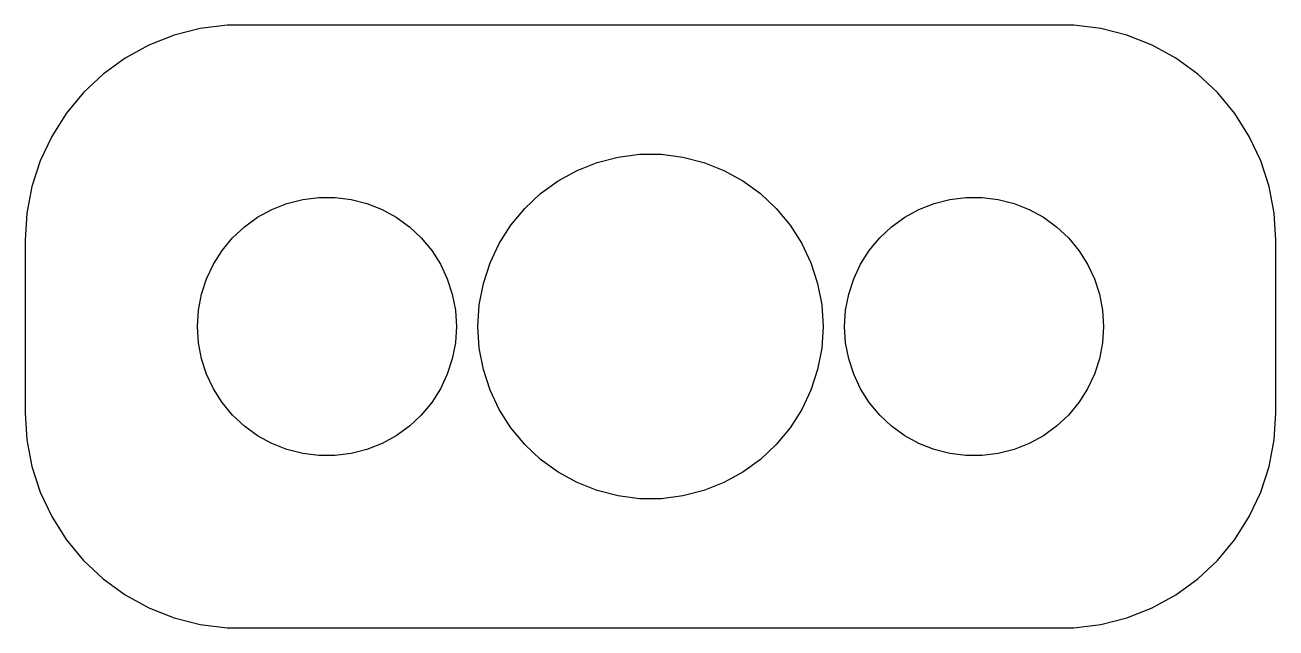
# Model space of a CAD drawing. Header units: metres. Extents: x -14.5 to 14.5, y 17 to 31.
import ezdxf

# ---------------------------------------------------------------- set-up
doc = ezdxf.new("R2010")
doc.units = ezdxf.units.M

msp = doc.modelspace()

# ---------------------------------------------------------------- linework, layer by layer
for p, q in [((-11.0451, 30.7553), (-11.6289, 30.5241)), ((-10.4369, 30.9114), (-11.0451, 30.7553)), ((-9.81395, 30.9901), (-10.4369, 30.9114)), ((9.81395, 30.9901), (-9.81395, 30.9901)), ((10.4369, 30.9114), (9.81395, 30.9901)), ((11.0451, 30.7553), (10.4369, 30.9114)), ((11.6289, 30.5241), (11.0451, 30.7553)), ((-11.6289, 30.5241), (-12.1791, 30.2216)), ((12.1791, 30.2216), (11.6289, 30.5241)), ((-12.1791, 30.2216), (-12.6871, 29.8526)), ((12.6871, 29.8526), (12.1791, 30.2216)), ((-12.6871, 29.8526), (-13.1448, 29.4227)), ((13.1448, 29.4227), (12.6871, 29.8526)), ((-13.1448, 29.4227), (-13.5451, 28.9389)), ((13.5451, 28.9389), (13.1448, 29.4227)), ((-13.5451, 28.9389), (-13.8815, 28.4088)), ((13.8815, 28.4088), (13.5451, 28.9389)), ((-13.8815, 28.4088), (-14.1489, 27.8406)), ((14.1489, 27.8406), (13.8815, 28.4088)), ((-14.1489, 27.8406), (-14.3429, 27.2434)), ((-1.23605, 27.8042), (-0.74951, 27.9291)), ((-0.74951, 27.9291), (-0.25116, 27.9921)), ((-0.25116, 27.9921), (0.25116, 27.9921)), ((0.25116, 27.9921), (0.74951, 27.9291)), ((0.74951, 27.9291), (1.23605, 27.8042)), ((14.3429, 27.2434), (14.1489, 27.8406)), ((-2.1433, 27.3773), (-1.70311, 27.6193)), ((-1.70311, 27.6193), (-1.23605, 27.8042)), ((1.23605, 27.8042), (1.70311, 27.6193)), ((1.70311, 27.6193), (2.1433, 27.3773)), ((-2.54968, 27.082), (-2.1433, 27.3773)), ((2.1433, 27.3773), (2.54968, 27.082)), ((-14.3429, 27.2434), (-14.4606, 26.6267)), ((-8.06213, 26.9469), (-7.68837, 26.9941)), ((-7.68837, 26.9941), (-7.31161, 26.9941)), ((-7.31161, 26.9941), (-6.93785, 26.9469)), ((-2.91586, 26.7382), (-2.54968, 27.082)), ((2.54968, 27.082), (2.91586, 26.7382)), ((6.93785, 26.9469), (7.31161, 26.9941)), ((7.31161, 26.9941), (7.68837, 26.9941)), ((7.68837, 26.9941), (8.06213, 26.9469)), ((14.4606, 26.6267), (14.3429, 27.2434)), ((-9.10747, 26.533), (-8.77733, 26.7145)), ((-8.77733, 26.7145), (-8.42705, 26.8532)), ((-8.42705, 26.8532), (-8.06213, 26.9469)), ((-6.93785, 26.9469), (-6.57294, 26.8532)), ((-6.57294, 26.8532), (-6.22266, 26.7145)), ((-6.22266, 26.7145), (-5.89252, 26.533)), ((-3.23605, 26.3511), (-2.91586, 26.7382)), ((2.91586, 26.7382), (3.23605, 26.3511)), ((5.89252, 26.533), (6.22266, 26.7145)), ((6.22266, 26.7145), (6.57294, 26.8532)), ((6.57294, 26.8532), (6.93785, 26.9469)), ((8.06213, 26.9469), (8.42705, 26.8532)), ((8.42705, 26.8532), (8.77733, 26.7145)), ((8.77733, 26.7145), (9.10747, 26.533)), ((-14.4606, 26.6267), (-14.5, 26)), ((-9.41226, 26.3115), (-9.10747, 26.533)), ((-5.89252, 26.533), (-5.58772, 26.3115)), ((5.58772, 26.3115), (5.89252, 26.533)), ((9.10747, 26.533), (9.41226, 26.3115)), ((14.5, 26), (14.4606, 26.6267)), ((-9.6869, 26.0536), (-9.41226, 26.3115)), ((-5.58772, 26.3115), (-5.31308, 26.0536)), ((-3.50522, 25.927), (-3.23605, 26.3511)), ((3.23605, 26.3511), (3.50522, 25.927)), ((5.31308, 26.0536), (5.58772, 26.3115)), ((9.41226, 26.3115), (9.6869, 26.0536)), ((-14.5, 26), (-14.5, 22)), ((-9.92705, 25.7634), (-9.6869, 26.0536)), ((-5.31308, 26.0536), (-5.07294, 25.7634)), ((-3.7191, 25.4725), (-3.50522, 25.927)), ((3.50522, 25.927), (3.7191, 25.4725)), ((5.07294, 25.7634), (5.31308, 26.0536)), ((9.6869, 26.0536), (9.92705, 25.7634)), ((14.5, 22), (14.5, 26)), ((-10.1289, 25.4453), (-9.92705, 25.7634)), ((-5.07294, 25.7634), (-4.87108, 25.4453)), ((4.87108, 25.4453), (5.07294, 25.7634)), ((9.92705, 25.7634), (10.1289, 25.4453)), ((-10.2893, 25.1044), (-10.1289, 25.4453)), ((-4.87108, 25.4453), (-4.71066, 25.1044)), ((-3.87433, 24.9948), (-3.7191, 25.4725)), ((3.7191, 25.4725), (3.87433, 24.9948)), ((4.71066, 25.1044), (4.87108, 25.4453)), ((10.1289, 25.4453), (10.2893, 25.1044)), ((-10.4057, 24.7461), (-10.2893, 25.1044)), ((-4.71066, 25.1044), (-4.59424, 24.7461)), ((-3.96844, 24.5013), (-3.87433, 24.9948)), ((3.87433, 24.9948), (3.96844, 24.5013)), ((4.59424, 24.7461), (4.71066, 25.1044)), ((10.2893, 25.1044), (10.4057, 24.7461)), ((-10.4763, 24.376), (-10.4057, 24.7461)), ((-4.59424, 24.7461), (-4.52365, 24.376)), ((4.52365, 24.376), (4.59424, 24.7461)), ((10.4057, 24.7461), (10.4763, 24.376)), ((-10.5, 24), (-10.4763, 24.376)), ((-4.52365, 24.376), (-4.5, 24)), ((-4, 24), (-3.96844, 24.5013)), ((3.96844, 24.5013), (4, 24)), ((4.5, 24), (4.52365, 24.376)), ((10.4763, 24.376), (10.5, 24)), ((-10.4763, 23.624), (-10.5, 24)), ((-4.5, 24), (-4.52365, 23.624)), ((-3.96844, 23.4987), (-4, 24)), ((4, 24), (3.96844, 23.4987)), ((4.52365, 23.624), (4.5, 24)), ((10.5, 24), (10.4763, 23.624)), ((-10.4057, 23.2539), (-10.4763, 23.624)), ((-4.52365, 23.624), (-4.59424, 23.2539)), ((-3.87433, 23.0052), (-3.96844, 23.4987)), ((3.96844, 23.4987), (3.87433, 23.0052)), ((4.59424, 23.2539), (4.52365, 23.624)), ((10.4763, 23.624), (10.4057, 23.2539)), ((-10.2893, 22.8956), (-10.4057, 23.2539)), ((-4.59424, 23.2539), (-4.71066, 22.8956)), ((4.71066, 22.8956), (4.59424, 23.2539)), ((10.4057, 23.2539), (10.2893, 22.8956)), ((-3.7191, 22.5275), (-3.87433, 23.0052)), ((3.87433, 23.0052), (3.7191, 22.5275)), ((-10.1289, 22.5547), (-10.2893, 22.8956)), ((-4.71066, 22.8956), (-4.87108, 22.5547)), ((4.87108, 22.5547), (4.71066, 22.8956)), ((10.2893, 22.8956), (10.1289, 22.5547)), ((-9.92705, 22.2366), (-10.1289, 22.5547)), ((-4.87108, 22.5547), (-5.07294, 22.2366)), ((-3.50522, 22.073), (-3.7191, 22.5275)), ((3.7191, 22.5275), (3.50522, 22.073)), ((5.07294, 22.2366), (4.87108, 22.5547)), ((10.1289, 22.5547), (9.92705, 22.2366)), ((-9.6869, 21.9464), (-9.92705, 22.2366)), ((-5.07294, 22.2366), (-5.31308, 21.9464)), ((-3.23605, 21.6489), (-3.50522, 22.073)), ((3.50522, 22.073), (3.23605, 21.6489)), ((5.31308, 21.9464), (5.07294, 22.2366)), ((9.92705, 22.2366), (9.6869, 21.9464)), ((-14.5, 22), (-14.4606, 21.3733)), ((-9.41226, 21.6885), (-9.6869, 21.9464)), ((-5.31308, 21.9464), (-5.58772, 21.6885)), ((5.58772, 21.6885), (5.31308, 21.9464)), ((9.6869, 21.9464), (9.41226, 21.6885)), ((14.4606, 21.3733), (14.5, 22)), ((-9.10747, 21.467), (-9.41226, 21.6885)), ((-8.77733, 21.2855), (-9.10747, 21.467)), ((-5.89252, 21.467), (-6.22266, 21.2855)), ((-5.58772, 21.6885), (-5.89252, 21.467)), ((-2.91586, 21.2618), (-3.23605, 21.6489)), ((3.23605, 21.6489), (2.91586, 21.2618)), ((5.89252, 21.467), (5.58772, 21.6885)), ((6.22266, 21.2855), (5.89252, 21.467)), ((9.10747, 21.467), (8.77733, 21.2855)), ((9.41226, 21.6885), (9.10747, 21.467)), ((-14.4606, 21.3733), (-14.3429, 20.7566)), ((-8.42705, 21.1468), (-8.77733, 21.2855)), ((-6.22266, 21.2855), (-6.57294, 21.1468)), ((-2.54968, 20.918), (-2.91586, 21.2618)), ((2.91586, 21.2618), (2.54968, 20.918)), ((6.57294, 21.1468), (6.22266, 21.2855)), ((8.77733, 21.2855), (8.42705, 21.1468)), ((14.3429, 20.7566), (14.4606, 21.3733)), ((-8.06213, 21.0531), (-8.42705, 21.1468)), ((-7.68837, 21.0059), (-8.06213, 21.0531)), ((-7.31161, 21.0059), (-7.68837, 21.0059)), ((-6.93785, 21.0531), (-7.31161, 21.0059)), ((-6.57294, 21.1468), (-6.93785, 21.0531)), ((-2.1433, 20.6227), (-2.54968, 20.918)), ((2.54968, 20.918), (2.1433, 20.6227)), ((6.93785, 21.0531), (6.57294, 21.1468)), ((7.31161, 21.0059), (6.93785, 21.0531)), ((7.68837, 21.0059), (7.31161, 21.0059)), ((8.06213, 21.0531), (7.68837, 21.0059)), ((8.42705, 21.1468), (8.06213, 21.0531)), ((-14.3429, 20.7566), (-14.1489, 20.1594)), ((-1.70311, 20.3807), (-2.1433, 20.6227)), ((2.1433, 20.6227), (1.70311, 20.3807)), ((14.1489, 20.1594), (14.3429, 20.7566)), ((-1.23605, 20.1958), (-1.70311, 20.3807)), ((1.70311, 20.3807), (1.23605, 20.1958)), ((-14.1489, 20.1594), (-13.8815, 19.5912)), ((-0.74951, 20.0709), (-1.23605, 20.1958)), ((-0.25116, 20.0079), (-0.74951, 20.0709)), ((0.74951, 20.0709), (0.25116, 20.0079)), ((1.23605, 20.1958), (0.74951, 20.0709)), ((13.8815, 19.5912), (14.1489, 20.1594)), ((0.25116, 20.0079), (-0.25116, 20.0079)), ((-13.8815, 19.5912), (-13.5451, 19.0611)), ((13.5451, 19.0611), (13.8815, 19.5912)), ((-13.5451, 19.0611), (-13.1448, 18.5773)), ((13.1448, 18.5773), (13.5451, 19.0611)), ((-13.1448, 18.5773), (-12.6871, 18.1474)), ((12.6871, 18.1474), (13.1448, 18.5773)), ((-12.6871, 18.1474), (-12.1791, 17.7784)), ((12.1791, 17.7784), (12.6871, 18.1474)), ((-12.1791, 17.7784), (-11.6289, 17.4759)), ((11.6289, 17.4759), (12.1791, 17.7784)), ((-11.6289, 17.4759), (-11.0451, 17.2447)), ((11.0451, 17.2447), (11.6289, 17.4759)), ((-11.0451, 17.2447), (-10.4369, 17.0886)), ((10.4369, 17.0886), (11.0451, 17.2447)), ((-10.4369, 17.0886), (-9.81395, 17.0099)), ((-9.81395, 17.0099), (9.81395, 17.0099)), ((9.81395, 17.0099), (10.4369, 17.0886))]:
    msp.add_line(p, q)

doc.saveas('drawing.dxf')
